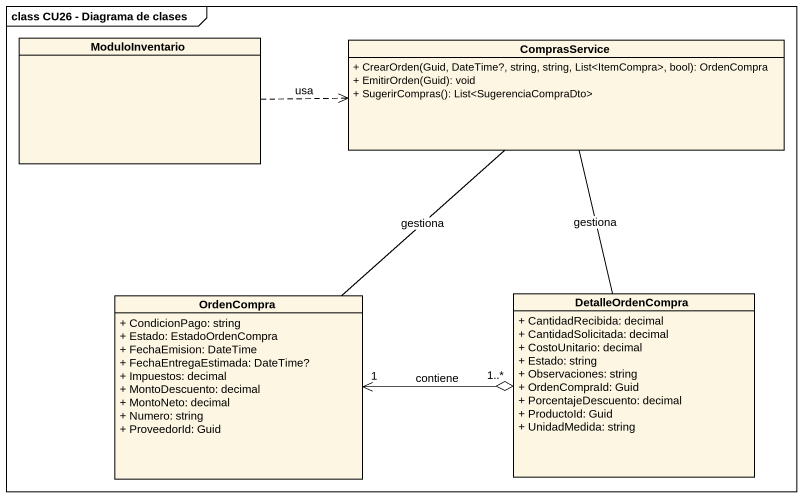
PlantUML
@startuml
mainframe class CU26 - Diagrama de clases
hide circle
hide empty members
skinparam classAttributeIconSize 0
class ModuloInventario
class ComprasService {
  + CrearOrden(Guid, DateTime?, string, string, List<ItemCompra>, bool): OrdenCompra
  + EmitirOrden(Guid): void
  + SugerirCompras(): List<SugerenciaCompraDto>
}
class OrdenCompra {
  + CondicionPago: string
  + Estado: EstadoOrdenCompra
  + FechaEmision: DateTime
  + FechaEntregaEstimada: DateTime?
  + Impuestos: decimal
  + MontoDescuento: decimal
  + MontoNeto: decimal
  + Numero: string
  + ProveedorId: Guid
}
class DetalleOrdenCompra {
  + CantidadRecibida: decimal
  + CantidadSolicitada: decimal
  + CostoUnitario: decimal
  + Estado: string
  + Observaciones: string
  + OrdenCompraId: Guid
  + PorcentajeDescuento: decimal
  + ProductoId: Guid
  + UnidadMedida: string
}
ModuloInventario .right.> ComprasService : usa
ComprasService -- OrdenCompra : gestiona
ComprasService -- DetalleOrdenCompra : gestiona
OrdenCompra "1" <-right-o "1..*" DetalleOrdenCompra : contiene
@enduml
